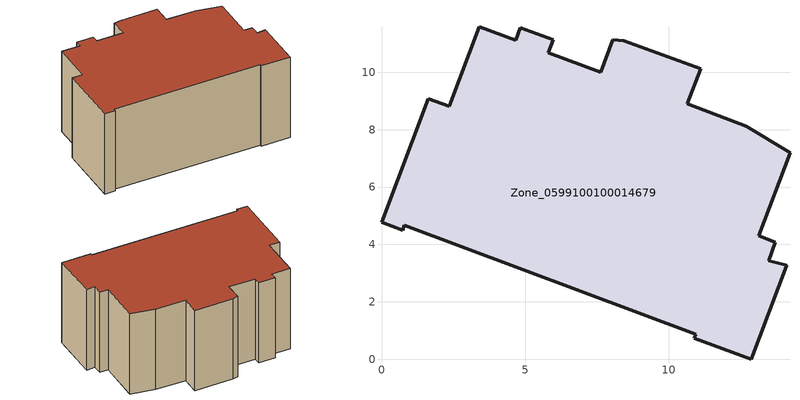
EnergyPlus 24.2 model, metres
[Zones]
Zone_0599100100014679
 floor ground (C_G): 10.94,0.87 0.8,4.67 0.74,4.5 0,4.77 1.63,9.08 2.36,8.81 3.4,11.59 4.67,11.11 4.84,11.55 5.98,11.14 5.81,10.68 7.63,9.99 8.05,11.13 8.45,11.1 11.12,10.13 10.65,8.9 12.7,8.12 14.23,7.19 13.13,4.3 13.71,4.08 13.49,3.43 14.11,3.27 12.87,0 10.89,0.74 z0
 wall outside (C_F): 7.63,9.99 5.81,10.68 5.98,11.14 4.84,11.55 4.67,11.11 3.4,11.59 2.36,8.81 1.63,9.08 0,4.77 0.74,4.5 0.8,4.67 10.94,0.87 10.89,0.74 12.87,0 14.11,3.27 13.49,3.43 13.71,4.08 13.13,4.3 14.23,7.19 12.7,8.12 10.65,8.9 11.12,10.13 8.45,11.1 8.05,11.13 7.63,9.99 z0:6.44
 roof outside (C_R): 10.89,0.74 12.87,0 14.11,3.27 13.49,3.43 13.71,4.08 13.13,4.3 14.23,7.19 12.7,8.12 10.65,8.9 11.12,10.13 8.45,11.1 8.05,11.13 7.63,9.99 5.81,10.68 5.98,11.14 4.84,11.55 4.67,11.11 3.4,11.59 2.36,8.81 1.63,9.08 0,4.77 0.74,4.5 0.8,4.67 10.94,0.87 z6.44
[BUILDING]
Pand.0599100100014679: North Axis=0; Terrain=City; Loads Convergence Tolerance Value=0.04; Temperature Convergence Tolerance Value=0.4; Solar Distribution=FullExterior; Maximum Number of Warmup Days=25; Minimum Number of Warmup Days=1
[Site:Location]
Rotterdam.The.Hague.AP_ZH_NLD Design_Conditions: Latitude=51.96; Longitude=4.45; Time Zone=1; Elevation=-4.5
[SITE:GROUNDTEMPERATURE:BUILDINGSURFACE]
18, 18, 18, 18, 18, 18, 18, 18, 18, 18, 18, 18
[MATERIAL] Thermal Absorptance=0.9; Solar Absorptance=0.7; Visible Absorptance=0.7
Name | Roughness | Thickness | Conductivity | Density | Specific Heat
G.D.2015-2018 | MediumSmooth | 0.15 | 0.0428571 | 540 | 1210
F.D.2015-2018 | Rough | 0.3 | 0.0666667 | 1920 | 840
R.D.2015-2018 | MediumRough | 0.2 | 0.0333333 | 1500 | 1000
[CONSTRUCTION]
C_G: G.D.2015-2018
C_F: F.D.2015-2018
C_R: R.D.2015-2018
[ZONE]
Zone_0599100100014679: Type=1; Multiplier=1; Ceiling Height=Autocalculate; Volume=Autocalculate; Floor Area=autocalculate; Part of Total Floor Area=Yes
[ZONEINFILTRATION:DESIGNFLOWRATE]
Infil_Zone_0599100100014679: Zone or ZoneList or Space or SpaceList=Zone_0599100100014679; Schedule=AlwaysOn; Design Flow Rate Calculation Method=Flow/Area; Flow Rate per Floor Area=0.0021; Constant Term Coefficient=1; Temperature Term Coefficient=0; Velocity Term Coefficient=0; Velocity Squared Term Coefficient=0
[HVACTEMPLATE:ZONE:IDEALLOADSAIRSYSTEM]
Zone_0599100100014679: Maximum Heating Supply Air Temperature=50; Minimum Cooling Supply Air Temperature=13; Maximum Heating Supply Air Humidity Ratio=0.0156; Minimum Cooling Supply Air Humidity Ratio=0.0077; Heating Limit=NoLimit; Cooling Limit=NoLimit; Dehumidification Control Type=ConstantSensibleHeatRatio; Cooling Sensible Heat Ratio=0.7; Dehumidification Setpoint=60; Humidification Control Type=None; Humidification Setpoint=30; Outdoor Air Method=None; Outdoor Air Flow Rate per Person=0.00944; Outdoor Air Flow Rate per Zone Floor Area=0; Outdoor Air Flow Rate per Zone=0; Demand Controlled Ventilation Type=None; Outdoor Air Economizer Type=NoEconomizer; Heat Recovery Type=None; Sensible Heat Recovery Effectiveness=0.7; Latent Heat Recovery Effectiveness=0.65
[ZONECONTROL:THERMOSTAT]
ThermostatControl_Zone_0599100100014679: Zone or ZoneList=Zone_0599100100014679; Control Type Schedule=DualSetpointControlType; Control 1=Thermostat_Zone_0599100100014679; Temperature Difference Between Cutout And Setpoint=0
[THERMOSTATSETPOINT:DUALSETPOINT]
Thermostat_Zone_0599100100014679: Heating Setpoint Temperature Schedule=HeatingSetpoint_Zone_0599100100014679; Cooling Setpoint Temperature Schedule=CoolingSetpoint_Zone_0599100100014679
[SCHEDULE:COMPACT]
HeatingSetpoint_Zone_0599100100014679: Through: 12/31, For: AllDays, Until: 24:00, 21
CoolingSetpoint_Zone_0599100100014679: Through: 12/31, For: AllDays, Until: 24:00, 24
DualSetpointControlType: Through: 12/31, For: AllDays, Until: 24:00, 4
AlwaysOn: Through: 12/31, For: AllDays, Until: 24:00, 1
